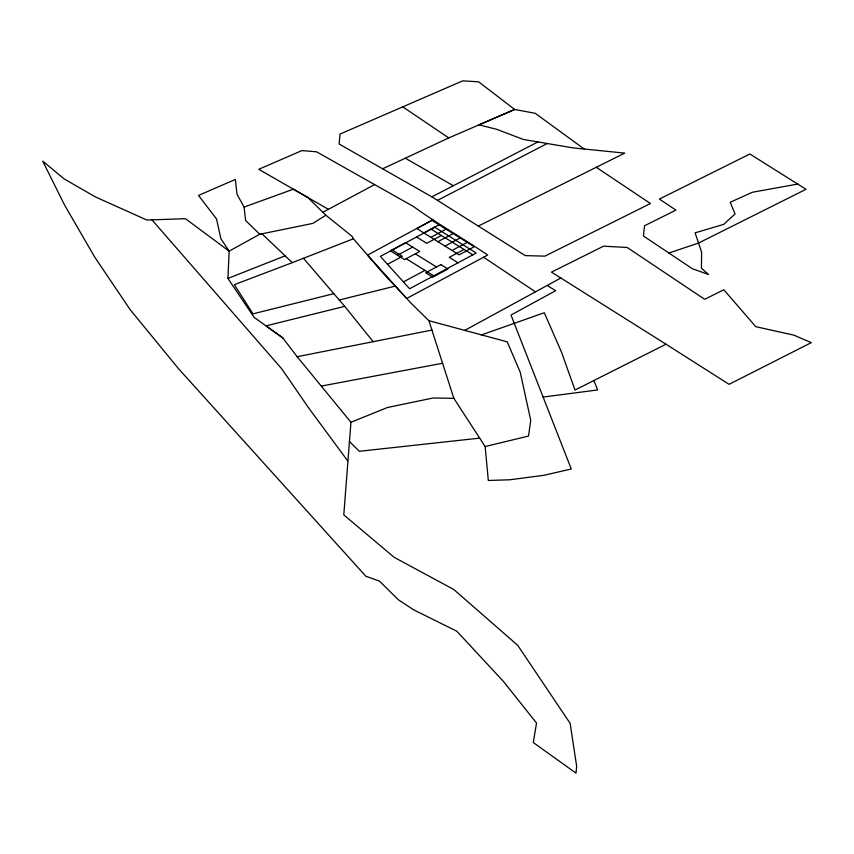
<?xml version="1.0" encoding="UTF-8"?>
<svg xmlns="http://www.w3.org/2000/svg" width="854" height="854" viewBox="0 0 854 854"><rect width="100%" height="100%" fill="white"/><g stroke="black" fill="none" stroke-linecap="round" stroke-linejoin="round"><path stroke-width="1.28" d="M353.428 238.778L352.2 236.441L325.865 215.219L312.799 223.406L259.755 234.263L229.139 251.14L185.457 218.709L146.781 220.012L95.253 196.836L64.349 179.041L42.7 161.128L64.626 205.152L94.666 257.022L130.075 309.522L178.433 368.586L365.8 576.204L379.528 581.168L398.338 599.754L413.624 609.799L456.837 631.234L503.198 681.161L536.547 723.05L533.27 742.521L576.012 773.137L576.653 766.262L570.141 723.37L517.727 645.336L453.741 589.473L394.217 557.352L343.788 514.887L350.951 422.25L297.16 356.705L282.781 337.896L254.033 317.272L227.933 278.425L229.139 251.14L220.887 238.725L216.532 218.955L198.502 195.427L235.341 179.457L237.017 194.232L244.095 207.074L245.6 220.503L259.755 234.263L261.954 233.815L292.324 262.637L353.428 238.778L382.87 272.928L411.948 304.099L428.911 320.698L453.848 398.338L485.147 446.535L488.317 480.482L509.817 479.777L543.934 475.315L571.273 468.985L511.002 315.051L555.676 290.691L547.147 285.471M464.544 330.498L560.832 278.009M432.978 219.659L367.54 255.143L406.696 298.462L487.698 255.047C463.242 238.437 437.259 223.791 413.453 206.497L316.535 151.798L301.942 150.582L258.762 169.295L328.406 209.326M244.095 207.074L293.392 189.204L307.835 197.498L322.876 212.283L374.586 184.592M423.851 232.928L439.031 224.794M397.484 255.229L412.674 247.084M430.896 237.316L446.087 229.171M387.513 264.313L402.405 256.339L392.253 250.03M441.347 235.469L426.701 243.315L416.549 236.996M437.942 241.703L453.132 233.558M444.998 246.091L460.189 237.946M452.044 250.468L467.234 242.333M403.419 281.916L424.961 270.366M464.064 249.421L449.268 257.342L458.022 262.786M584.072 148.927L535.255 113.315L514.706 109.461L478.614 81.813L462.719 80.863L340.02 134.067L339.091 143.995L431.878 196.847L537.892 141.924M437.483 200.38L547.243 143.515M666.003 344.205L551.481 272.127L603.575 246.176L627.178 247.479L704.678 299.306L723.808 289.762L755.79 326.676L793.953 335.174L811.3 342.635L729.07 384.321L666.003 344.205L574.998 390.032L561.612 352.435L544.308 312.724L481.24 334.992M478.325 226.086L624.712 153.122L573.055 147.902L523.363 139.448L496.612 129.296L479.009 124.855L514.706 109.461L448.745 137.91L382.624 168.793M350.951 422.25L387.492 407.497L433.17 397.985L453.848 398.338M227.933 278.425L285.161 255.826M292.324 262.637L234.348 284.66L252.976 313.845L333.85 293.68M668.874 253.019L698.551 243.059L806.005 189.3L749.865 153.987L659.395 199.067L675.92 210.116L644.535 225.755L643.425 235.992L692.316 268.7L708.585 274.529L701.433 268.22L701.614 252.133L695.103 232.843L723.765 224.346L735.07 213.906L730.223 202.249L752.374 192.257L798.084 183.994M339.273 300L395.178 286.122M373.166 341.696L344.717 306.34L266.01 325.865L282.781 337.896M485.147 446.535L528.519 436.063L530.74 420.349L520.225 372.205L507.233 341.835L428.911 320.698M297.16 356.705L431.953 330.082M321.275 386.083L442.682 363.228M543.144 397.067L597.619 389.947L593.914 380.5M479.681 438.134L359.299 451.296L349.329 441.369M405.266 158.214L453.367 185.724M431.131 229.182L472.87 254.834M415.322 253.83L436.479 266.982M406.216 258.709L433.725 275.821M431.878 196.847L525.221 255.602L544.863 256.147L650.438 203.53L596.273 167.299M483.62 257.235L535.469 291.844M402.768 106.857L448.745 137.91M322.876 212.283L325.865 215.219M151.948 219.841L281.788 368.896L308.721 408.02L347.674 460.85M303.458 258.292L344.717 306.34M431.985 220.407L416.795 228.552L459.1 254.855L474.29 246.71L431.985 220.407M405.618 242.696L390.427 250.841L404.529 259.616L419.72 251.471L405.618 242.696M434.761 227.239L380.361 256.392L409.6 288.748L476.233 253.03L434.761 227.239M440.867 264.623L425.687 272.768L432.732 277.155L447.923 269.01L440.867 264.623"/></g></svg>
